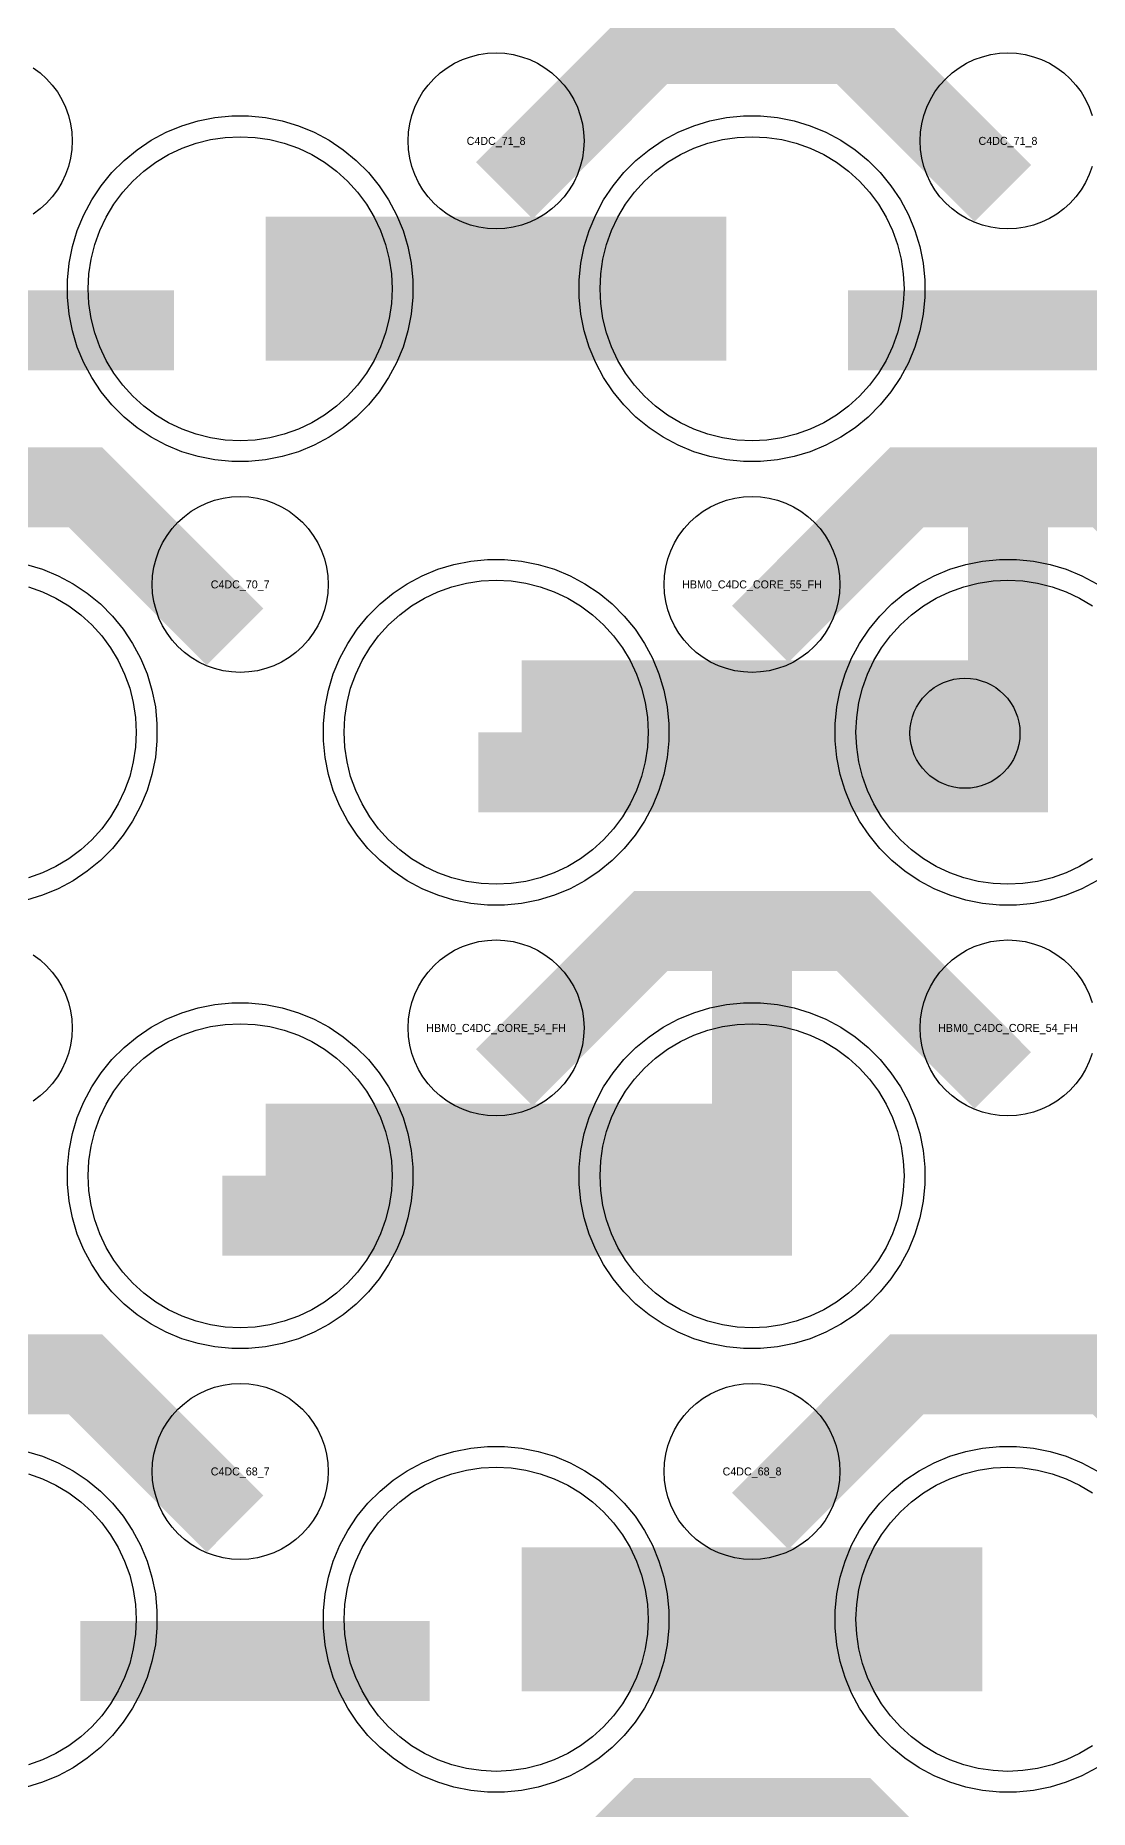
# Model space of a CAD drawing. Extents: x -11880 to 11880, y -14992 to 14992.
# Drawn here: x -9584 to -9254, y -5477 to -4922 of the extents above; entities that cross this region are included whole.
import ezdxf
from ezdxf.enums import TextEntityAlignment as Align

# ---------------------------------------------------------------- set-up
doc = ezdxf.new("R2010")
doc.units = 0
doc.header["$MEASUREMENT"] = 0
for name, color, linetype in [('GDS_775_DT_237', 138, 'CONTINUOUS'), ('RDL1_FS', 34, 'CONTINUOUS'), ('RDL_BS', 160, 'CONTINUOUS')]:
    doc.layers.add(name, color=color, linetype=linetype)

msp = doc.modelspace()

# ---------------------------------------------------------------- linework, layer by layer
at = {"layer": 'RDL1_FS'}
for points in [[(-9520, -5049.024), (-9524.657, -5048.795), (-9529.268, -5048.111), (-9533.791, -5046.979), (-9538.181, -5045.407), (-9542.395, -5043.415), (-9546.395, -5041.017), (-9550.14, -5038.239), (-9553.594, -5035.109), (-9556.724, -5031.655), (-9559.502, -5027.91), (-9561.9, -5023.91), (-9563.892, -5019.696), (-9565.464, -5015.306), (-9566.596, -5010.783), (-9567.28, -5006.172), (-9567.509, -5001.515), (-9567.28, -4996.858), (-9566.596, -4992.247), (-9565.464, -4987.724), (-9563.892, -4983.334), (-9561.9, -4979.12), (-9559.502, -4975.12), (-9556.724, -4971.375), (-9553.594, -4967.921), (-9550.14, -4964.791), (-9546.395, -4962.013), (-9542.395, -4959.615), (-9538.181, -4957.623), (-9533.791, -4956.051), (-9529.268, -4954.919), (-9524.657, -4954.235), (-9520, -4954.006), (-9515.343, -4954.235), (-9510.732, -4954.919), (-9506.209, -4956.051), (-9501.819, -4957.623), (-9497.605, -4959.615), (-9493.605, -4962.013), (-9489.86, -4964.791), (-9486.406, -4967.921), (-9483.276, -4971.375), (-9480.498, -4975.12), (-9478.1, -4979.12), (-9476.108, -4983.334), (-9474.536, -4987.724), (-9473.404, -4992.247), (-9472.72, -4996.858), (-9472.491, -5001.515), (-9472.72, -5006.172), (-9473.404, -5010.783), (-9474.536, -5015.306), (-9476.108, -5019.696), (-9478.1, -5023.91), (-9480.498, -5027.91), (-9483.276, -5031.655), (-9486.406, -5035.109), (-9489.86, -5038.239), (-9493.605, -5041.017), (-9497.605, -5043.415), (-9501.819, -5045.407), (-9506.209, -5046.979), (-9510.732, -5048.111), (-9515.343, -5048.795)], [(-9360, -5049.024), (-9364.657, -5048.795), (-9369.268, -5048.111), (-9373.791, -5046.979), (-9378.181, -5045.407), (-9382.395, -5043.415), (-9386.395, -5041.017), (-9390.14, -5038.239), (-9393.594, -5035.109), (-9396.724, -5031.655), (-9399.502, -5027.91), (-9401.9, -5023.91), (-9403.892, -5019.696), (-9405.464, -5015.306), (-9406.596, -5010.783), (-9407.28, -5006.172), (-9407.509, -5001.515), (-9407.28, -4996.858), (-9406.596, -4992.247), (-9405.464, -4987.724), (-9403.892, -4983.334), (-9401.9, -4979.12), (-9399.502, -4975.12), (-9396.724, -4971.375), (-9393.594, -4967.921), (-9390.14, -4964.791), (-9386.395, -4962.013), (-9382.395, -4959.615), (-9378.181, -4957.623), (-9373.791, -4956.051), (-9369.268, -4954.919), (-9364.657, -4954.235), (-9360, -4954.006), (-9355.343, -4954.235), (-9350.732, -4954.919), (-9346.209, -4956.051), (-9341.819, -4957.623), (-9337.605, -4959.615), (-9333.605, -4962.013), (-9329.86, -4964.791), (-9326.406, -4967.921), (-9323.276, -4971.375), (-9320.498, -4975.12), (-9318.1, -4979.12), (-9316.108, -4983.334), (-9314.536, -4987.724), (-9313.404, -4992.247), (-9312.72, -4996.858), (-9312.491, -5001.515), (-9312.72, -5006.172), (-9313.404, -5010.783), (-9314.536, -5015.306), (-9316.108, -5019.696), (-9318.1, -5023.91), (-9320.498, -5027.91), (-9323.276, -5031.655), (-9326.406, -5035.109), (-9329.86, -5038.239), (-9333.605, -5041.017), (-9337.605, -5043.415), (-9341.819, -5045.407), (-9346.209, -5046.979), (-9350.732, -5048.111), (-9355.343, -5048.795)], [(-9440, -5187.589), (-9444.657, -5187.36), (-9449.268, -5186.676), (-9453.791, -5185.544), (-9458.181, -5183.972), (-9462.395, -5181.98), (-9466.395, -5179.582), (-9470.14, -5176.804), (-9473.594, -5173.674), (-9476.724, -5170.22), (-9479.502, -5166.475), (-9481.9, -5162.475), (-9483.892, -5158.261), (-9485.464, -5153.871), (-9486.596, -5149.348), (-9487.28, -5144.737), (-9487.509, -5140.08), (-9487.28, -5135.423), (-9486.596, -5130.812), (-9485.464, -5126.289), (-9483.892, -5121.899), (-9481.9, -5117.685), (-9479.502, -5113.685), (-9476.724, -5109.94), (-9473.594, -5106.486), (-9470.14, -5103.356), (-9466.395, -5100.578), (-9462.395, -5098.18), (-9458.181, -5096.188), (-9453.791, -5094.616), (-9449.268, -5093.484), (-9444.657, -5092.8), (-9440, -5092.571), (-9435.343, -5092.8), (-9430.732, -5093.484), (-9426.209, -5094.616), (-9421.819, -5096.188), (-9417.605, -5098.18), (-9413.605, -5100.578), (-9409.86, -5103.356), (-9406.406, -5106.486), (-9403.276, -5109.94), (-9400.498, -5113.685), (-9398.1, -5117.685), (-9396.108, -5121.899), (-9394.536, -5126.289), (-9393.404, -5130.812), (-9392.72, -5135.423), (-9392.491, -5140.08), (-9392.72, -5144.737), (-9393.404, -5149.348), (-9394.536, -5153.871), (-9396.108, -5158.261), (-9398.1, -5162.475), (-9400.498, -5166.475), (-9403.276, -5170.22), (-9406.406, -5173.674), (-9409.86, -5176.804), (-9413.605, -5179.582), (-9417.605, -5181.98), (-9421.819, -5183.972), (-9426.209, -5185.544), (-9430.732, -5186.676), (-9435.343, -5187.36)], [(-9520, -5326.154), (-9524.657, -5325.925), (-9529.268, -5325.241), (-9533.791, -5324.109), (-9538.181, -5322.537), (-9542.395, -5320.545), (-9546.395, -5318.147), (-9550.14, -5315.369), (-9553.594, -5312.239), (-9556.724, -5308.785), (-9559.502, -5305.04), (-9561.9, -5301.04), (-9563.892, -5296.826), (-9565.464, -5292.436), (-9566.596, -5287.913), (-9567.28, -5283.302), (-9567.509, -5278.645), (-9567.28, -5273.988), (-9566.596, -5269.377), (-9565.464, -5264.854), (-9563.892, -5260.464), (-9561.9, -5256.25), (-9559.502, -5252.25), (-9556.724, -5248.505), (-9553.594, -5245.051), (-9550.14, -5241.921), (-9546.395, -5239.143), (-9542.395, -5236.745), (-9538.181, -5234.753), (-9533.791, -5233.181), (-9529.268, -5232.049), (-9524.657, -5231.365), (-9520, -5231.136), (-9515.343, -5231.365), (-9510.732, -5232.049), (-9506.209, -5233.181), (-9501.819, -5234.753), (-9497.605, -5236.745), (-9493.605, -5239.143), (-9489.86, -5241.921), (-9486.406, -5245.051), (-9483.276, -5248.505), (-9480.498, -5252.25), (-9478.1, -5256.25), (-9476.108, -5260.464), (-9474.536, -5264.854), (-9473.404, -5269.377), (-9472.72, -5273.988), (-9472.491, -5278.645), (-9472.72, -5283.302), (-9473.404, -5287.913), (-9474.536, -5292.436), (-9476.108, -5296.826), (-9478.1, -5301.04), (-9480.498, -5305.04), (-9483.276, -5308.785), (-9486.406, -5312.239), (-9489.86, -5315.369), (-9493.605, -5318.147), (-9497.605, -5320.545), (-9501.819, -5322.537), (-9506.209, -5324.109), (-9510.732, -5325.241), (-9515.343, -5325.925)], [(-9360, -5326.154), (-9364.657, -5325.925), (-9369.268, -5325.241), (-9373.791, -5324.109), (-9378.181, -5322.537), (-9382.395, -5320.545), (-9386.395, -5318.147), (-9390.14, -5315.369), (-9393.594, -5312.239), (-9396.724, -5308.785), (-9399.502, -5305.04), (-9401.9, -5301.04), (-9403.892, -5296.826), (-9405.464, -5292.436), (-9406.596, -5287.913), (-9407.28, -5283.302), (-9407.509, -5278.645), (-9407.28, -5273.988), (-9406.596, -5269.377), (-9405.464, -5264.854), (-9403.892, -5260.464), (-9401.9, -5256.25), (-9399.502, -5252.25), (-9396.724, -5248.505), (-9393.594, -5245.051), (-9390.14, -5241.921), (-9386.395, -5239.143), (-9382.395, -5236.745), (-9378.181, -5234.753), (-9373.791, -5233.181), (-9369.268, -5232.049), (-9364.657, -5231.365), (-9360, -5231.136), (-9355.343, -5231.365), (-9350.732, -5232.049), (-9346.209, -5233.181), (-9341.819, -5234.753), (-9337.605, -5236.745), (-9333.605, -5239.143), (-9329.86, -5241.921), (-9326.406, -5245.051), (-9323.276, -5248.505), (-9320.498, -5252.25), (-9318.1, -5256.25), (-9316.108, -5260.464), (-9314.536, -5264.854), (-9313.404, -5269.377), (-9312.72, -5273.988), (-9312.491, -5278.645), (-9312.72, -5283.302), (-9313.404, -5287.913), (-9314.536, -5292.436), (-9316.108, -5296.826), (-9318.1, -5301.04), (-9320.498, -5305.04), (-9323.276, -5308.785), (-9326.406, -5312.239), (-9329.86, -5315.369), (-9333.605, -5318.147), (-9337.605, -5320.545), (-9341.819, -5322.537), (-9346.209, -5324.109), (-9350.732, -5325.241), (-9355.343, -5325.925)], [(-9440, -5464.719), (-9444.657, -5464.49), (-9449.268, -5463.806), (-9453.791, -5462.674), (-9458.181, -5461.102), (-9462.395, -5459.11), (-9466.395, -5456.712), (-9470.14, -5453.934), (-9473.594, -5450.804), (-9476.724, -5447.35), (-9479.502, -5443.605), (-9481.9, -5439.605), (-9483.892, -5435.391), (-9485.464, -5431.001), (-9486.596, -5426.478), (-9487.28, -5421.867), (-9487.509, -5417.21), (-9487.28, -5412.553), (-9486.596, -5407.942), (-9485.464, -5403.419), (-9483.892, -5399.029), (-9481.9, -5394.815), (-9479.502, -5390.815), (-9476.724, -5387.07), (-9473.594, -5383.616), (-9470.14, -5380.486), (-9466.395, -5377.708), (-9462.395, -5375.31), (-9458.181, -5373.318), (-9453.791, -5371.746), (-9449.268, -5370.614), (-9444.657, -5369.93), (-9440, -5369.701), (-9435.343, -5369.93), (-9430.732, -5370.614), (-9426.209, -5371.746), (-9421.819, -5373.318), (-9417.605, -5375.31), (-9413.605, -5377.708), (-9409.86, -5380.486), (-9406.406, -5383.616), (-9403.276, -5387.07), (-9400.498, -5390.815), (-9398.1, -5394.815), (-9396.108, -5399.029), (-9394.536, -5403.419), (-9393.404, -5407.942), (-9392.72, -5412.553), (-9392.491, -5417.21), (-9392.72, -5421.867), (-9393.404, -5426.478), (-9394.536, -5431.001), (-9396.108, -5435.391), (-9398.1, -5439.605), (-9400.498, -5443.605), (-9403.276, -5447.35), (-9406.406, -5450.804), (-9409.86, -5453.934), (-9413.605, -5456.712), (-9417.605, -5459.11), (-9421.819, -5461.102), (-9426.209, -5462.674), (-9430.732, -5463.806), (-9435.343, -5464.49)]]:
    msp.add_lwpolyline(points, close=True, dxfattribs=at)
for points in [[(-9511.998, -5001.515, 45, 45, 0), (-9439.998, -5001.515, 45, 45, 0)], [(-9439.998, -5001.515, 45, 45, 0), (-9367.998, -5001.515, 45, 45, 0)], [(-9431.998, -5140.08, 45, 45, 0), (-9359.998, -5140.08, 45, 45, 0)], [(-9359.998, -5140.08, 45, 45, 0), (-9287.998, -5140.08, 45, 45, 0)], [(-9511.998, -5278.645, 45, 45, 0), (-9439.998, -5278.645, 45, 45, 0)], [(-9439.998, -5278.645, 45, 45, 0), (-9367.998, -5278.645, 45, 45, 0)], [(-9431.998, -5417.21, 45, 45, 0), (-9359.998, -5417.21, 45, 45, 0)], [(-9359.998, -5417.21, 45, 45, 0), (-9287.998, -5417.21, 45, 45, 0)]]:
    msp.add_lwpolyline(points, format="xyseb", dxfattribs=at)
for points in [[(-9253.605, -5179.582), (-9257.605, -5181.98), (-9261.819, -5183.972), (-9266.209, -5185.544), (-9270.732, -5186.676), (-9275.343, -5187.36), (-9280, -5187.589), (-9284.657, -5187.36), (-9289.268, -5186.676), (-9293.791, -5185.544), (-9298.181, -5183.972), (-9302.395, -5181.98), (-9306.395, -5179.582), (-9310.14, -5176.804), (-9313.594, -5173.674), (-9316.724, -5170.22), (-9319.502, -5166.475), (-9321.9, -5162.475), (-9323.892, -5158.261), (-9325.464, -5153.871), (-9326.596, -5149.348), (-9327.28, -5144.737), (-9327.509, -5140.08), (-9327.28, -5135.423), (-9326.596, -5130.812), (-9325.464, -5126.289), (-9323.892, -5121.899), (-9321.9, -5117.685), (-9319.502, -5113.685), (-9316.724, -5109.94), (-9313.594, -5106.486), (-9310.14, -5103.356), (-9306.395, -5100.578), (-9302.395, -5098.18), (-9298.181, -5096.188), (-9293.791, -5094.616), (-9289.268, -5093.484), (-9284.657, -5092.8), (-9280, -5092.571), (-9275.343, -5092.8), (-9270.732, -5093.484), (-9266.209, -5094.616), (-9261.819, -5096.188), (-9257.605, -5098.18), (-9253.605, -5100.578)], [(-9586.209, -5094.616), (-9581.819, -5096.188), (-9577.605, -5098.18), (-9573.605, -5100.578), (-9569.86, -5103.356), (-9566.406, -5106.486), (-9563.276, -5109.94), (-9560.498, -5113.685), (-9558.1, -5117.685), (-9556.108, -5121.899), (-9554.536, -5126.289), (-9553.404, -5130.812), (-9552.72, -5135.423), (-9552.491, -5140.08), (-9552.72, -5144.737), (-9553.404, -5149.348), (-9554.536, -5153.871), (-9556.108, -5158.261), (-9558.1, -5162.475), (-9560.498, -5166.475), (-9563.276, -5170.22), (-9566.406, -5173.674), (-9569.86, -5176.804), (-9573.605, -5179.582), (-9577.605, -5181.98), (-9581.819, -5183.972), (-9586.209, -5185.544)], [(-9253.605, -5456.712), (-9257.605, -5459.11), (-9261.819, -5461.102), (-9266.209, -5462.674), (-9270.732, -5463.806), (-9275.343, -5464.49), (-9280, -5464.719), (-9284.657, -5464.49), (-9289.268, -5463.806), (-9293.791, -5462.674), (-9298.181, -5461.102), (-9302.395, -5459.11), (-9306.395, -5456.712), (-9310.14, -5453.934), (-9313.594, -5450.804), (-9316.724, -5447.35), (-9319.502, -5443.605), (-9321.9, -5439.605), (-9323.892, -5435.391), (-9325.464, -5431.001), (-9326.596, -5426.478), (-9327.28, -5421.867), (-9327.509, -5417.21), (-9327.28, -5412.553), (-9326.596, -5407.942), (-9325.464, -5403.419), (-9323.892, -5399.029), (-9321.9, -5394.815), (-9319.502, -5390.815), (-9316.724, -5387.07), (-9313.594, -5383.616), (-9310.14, -5380.486), (-9306.395, -5377.708), (-9302.395, -5375.31), (-9298.181, -5373.318), (-9293.791, -5371.746), (-9289.268, -5370.614), (-9284.657, -5369.93), (-9280, -5369.701), (-9275.343, -5369.93), (-9270.732, -5370.614), (-9266.209, -5371.746), (-9261.819, -5373.318), (-9257.605, -5375.31), (-9253.605, -5377.708)], [(-9586.209, -5371.746), (-9581.819, -5373.318), (-9577.605, -5375.31), (-9573.605, -5377.708), (-9569.86, -5380.486), (-9566.406, -5383.616), (-9563.276, -5387.07), (-9560.498, -5390.815), (-9558.1, -5394.815), (-9556.108, -5399.029), (-9554.536, -5403.419), (-9553.404, -5407.942), (-9552.72, -5412.553), (-9552.491, -5417.21), (-9552.72, -5421.867), (-9553.404, -5426.478), (-9554.536, -5431.001), (-9556.108, -5435.391), (-9558.1, -5439.605), (-9560.498, -5443.605), (-9563.276, -5447.35), (-9566.406, -5450.804), (-9569.86, -5453.934), (-9573.605, -5456.712), (-9577.605, -5459.11), (-9581.819, -5461.102), (-9586.209, -5462.674)]]:
    msp.add_lwpolyline(points, dxfattribs=at)
msp.add_circle((-9293.44, -5140.398), 17.2, dxfattribs=at)
at = {"layer": 'RDL_BS'}
for points in [[(-9437.438, -4970.829, 25, 25, 0), (-9391.623, -4925.014, 25, 25, 0), (-9358.07, -4925.014, 25, 25, 0)], [(-9281.599, -4971.728, 25, 25, 0), (-9328.313, -4925.014, 25, 25, 0), (-9358.071, -4925.014, 25, 25, 0)], [(-9649.984, -5014.528, 25, 25, 0), (-9540.719, -5014.528, 25, 25, 0)], [(-9329.984, -5014.528, 25, 25, 0), (-9220.719, -5014.528, 25, 25, 0)], [(-9280, -5165.08, 25, 25, 0), (-9280, -5051.079, 25, 25, 0)], [(-9521.599, -5110.293, 25, 25, 0), (-9568.313, -5063.579, 25, 25, 0), (-9598.071, -5063.579, 25, 25, 0)], [(-9357.438, -5109.394, 25, 25, 0), (-9311.623, -5063.579, 25, 25, 0), (-9278.07, -5063.579, 25, 25, 0)], [(-9201.599, -5110.293, 25, 25, 0), (-9248.313, -5063.579, 25, 25, 0), (-9278.071, -5063.579, 25, 25, 0)], [(-9445.603, -5152.58, 25, 25, 0), (-9267.5, -5152.58, 25, 25, 0)], [(-9360, -5303.645, 25, 25, 0), (-9360, -5189.644, 25, 25, 0)], [(-9437.438, -5247.959, 25, 25, 0), (-9391.623, -5202.144, 25, 25, 0), (-9358.07, -5202.144, 25, 25, 0)], [(-9281.599, -5248.858, 25, 25, 0), (-9328.313, -5202.144, 25, 25, 0), (-9358.071, -5202.144, 25, 25, 0)], [(-9525.603, -5291.145, 25, 25, 0), (-9347.5, -5291.145, 25, 25, 0)], [(-9521.599, -5387.423, 25, 25, 0), (-9568.313, -5340.709, 25, 25, 0), (-9598.071, -5340.709, 25, 25, 0)], [(-9357.438, -5386.524, 25, 25, 0), (-9311.623, -5340.709, 25, 25, 0), (-9278.07, -5340.709, 25, 25, 0)], [(-9201.599, -5387.423, 25, 25, 0), (-9248.313, -5340.709, 25, 25, 0), (-9278.071, -5340.709, 25, 25, 0)], [(-9569.984, -5430.223, 25, 25, 0), (-9460.719, -5430.223, 25, 25, 0)], [(-9437.438, -5525.084, 25, 25, 0), (-9391.623, -5479.269, 25, 25, 0), (-9358.07, -5479.269, 25, 25, 0)], [(-9281.599, -5525.983, 25, 25, 0), (-9328.313, -5479.269, 25, 25, 0), (-9358.071, -5479.269, 25, 25, 0)]]:
    msp.add_lwpolyline(points, format="xyseb", dxfattribs=at)
for points in [[(-9584.72, -4932.47), (-9582.557, -4934.073), (-9580.558, -4935.885), (-9578.746, -4937.884), (-9577.143, -4940.047), (-9575.75, -4942.371), (-9574.598, -4944.808), (-9573.691, -4947.343), (-9573.034, -4949.962), (-9572.638, -4952.634), (-9572.506, -4955.327), (-9572.638, -4958.02), (-9573.034, -4960.692), (-9573.691, -4963.311), (-9574.598, -4965.846), (-9575.75, -4968.283), (-9577.143, -4970.607), (-9578.746, -4972.77), (-9580.558, -4974.769), (-9582.557, -4976.581), (-9584.72, -4978.184)], [(-9253.691, -4963.311), (-9254.598, -4965.846), (-9255.75, -4968.283), (-9257.143, -4970.607), (-9258.746, -4972.77), (-9260.558, -4974.769), (-9262.557, -4976.581), (-9264.72, -4978.184), (-9267.044, -4979.577), (-9269.481, -4980.729), (-9272.016, -4981.636), (-9274.635, -4982.293), (-9277.307, -4982.689), (-9280, -4982.821), (-9282.693, -4982.689), (-9285.365, -4982.293), (-9287.984, -4981.636), (-9290.519, -4980.729), (-9292.956, -4979.577), (-9295.28, -4978.184), (-9297.443, -4976.581), (-9299.442, -4974.769), (-9301.254, -4972.77), (-9302.857, -4970.607), (-9304.25, -4968.283), (-9305.402, -4965.846), (-9306.309, -4963.311), (-9306.966, -4960.692), (-9307.362, -4958.02), (-9307.494, -4955.327), (-9307.362, -4952.634), (-9306.966, -4949.962), (-9306.309, -4947.343), (-9305.402, -4944.808), (-9304.25, -4942.371), (-9302.857, -4940.047), (-9301.254, -4937.884), (-9299.442, -4935.885), (-9297.443, -4934.073), (-9295.28, -4932.47), (-9292.956, -4931.077), (-9290.519, -4929.925), (-9287.984, -4929.018), (-9285.365, -4928.361), (-9282.693, -4927.965), (-9280, -4927.833), (-9277.307, -4927.965), (-9274.635, -4928.361), (-9272.016, -4929.018), (-9269.481, -4929.925), (-9267.044, -4931.077), (-9264.72, -4932.47), (-9262.557, -4934.073), (-9260.558, -4935.885), (-9258.746, -4937.884), (-9257.143, -4940.047), (-9255.75, -4942.371), (-9254.598, -4944.808), (-9253.691, -4947.343)], [(-9586.835, -5087.643), (-9581.795, -5089.174), (-9576.885, -5091.205), (-9572.223, -5093.697), (-9567.809, -5096.644), (-9563.708, -5100.006), (-9559.926, -5103.788), (-9556.564, -5107.889), (-9553.617, -5112.303), (-9551.125, -5116.965), (-9549.094, -5121.875), (-9547.563, -5126.915), (-9546.517, -5132.142), (-9546, -5137.436), (-9546, -5142.724), (-9546.517, -5148.018), (-9547.563, -5153.245), (-9549.094, -5158.285), (-9551.125, -5163.195), (-9553.617, -5167.857), (-9556.564, -5172.271), (-9559.926, -5176.372), (-9563.708, -5180.154), (-9567.809, -5183.516), (-9572.223, -5186.463), (-9576.885, -5188.955), (-9581.795, -5190.986), (-9586.835, -5192.517)], [(-9252.223, -5186.463), (-9256.885, -5188.955), (-9261.795, -5190.986), (-9266.835, -5192.517), (-9272.062, -5193.563), (-9277.356, -5194.08), (-9282.644, -5194.08), (-9287.938, -5193.563), (-9293.165, -5192.517), (-9298.205, -5190.986), (-9303.115, -5188.955), (-9307.777, -5186.463), (-9312.191, -5183.516), (-9316.292, -5180.154), (-9320.074, -5176.372), (-9323.436, -5172.271), (-9326.383, -5167.857), (-9328.875, -5163.195), (-9330.906, -5158.285), (-9332.437, -5153.245), (-9333.483, -5148.018), (-9334, -5142.724), (-9334, -5137.436), (-9333.483, -5132.142), (-9332.437, -5126.915), (-9330.906, -5121.875), (-9328.875, -5116.965), (-9326.383, -5112.303), (-9323.436, -5107.889), (-9320.074, -5103.788), (-9316.292, -5100.006), (-9312.191, -5096.644), (-9307.777, -5093.697), (-9303.115, -5091.205), (-9298.205, -5089.174), (-9293.165, -5087.643), (-9287.938, -5086.597), (-9282.644, -5086.08), (-9277.356, -5086.08), (-9272.062, -5086.597), (-9266.835, -5087.643), (-9261.795, -5089.174), (-9256.885, -5091.205), (-9252.223, -5093.697)], [(-9584.72, -5209.6), (-9582.557, -5211.203), (-9580.558, -5213.015), (-9578.746, -5215.014), (-9577.143, -5217.177), (-9575.75, -5219.501), (-9574.598, -5221.938), (-9573.691, -5224.473), (-9573.034, -5227.092), (-9572.638, -5229.764), (-9572.506, -5232.457), (-9572.638, -5235.15), (-9573.034, -5237.822), (-9573.691, -5240.441), (-9574.598, -5242.976), (-9575.75, -5245.413), (-9577.143, -5247.737), (-9578.746, -5249.9), (-9580.558, -5251.899), (-9582.557, -5253.711), (-9584.72, -5255.314)], [(-9253.691, -5240.441), (-9254.598, -5242.976), (-9255.75, -5245.413), (-9257.143, -5247.737), (-9258.746, -5249.9), (-9260.558, -5251.899), (-9262.557, -5253.711), (-9264.72, -5255.314), (-9267.044, -5256.707), (-9269.481, -5257.859), (-9272.016, -5258.766), (-9274.635, -5259.423), (-9277.307, -5259.819), (-9280, -5259.951), (-9282.693, -5259.819), (-9285.365, -5259.423), (-9287.984, -5258.766), (-9290.519, -5257.859), (-9292.956, -5256.707), (-9295.28, -5255.314), (-9297.443, -5253.711), (-9299.442, -5251.899), (-9301.254, -5249.9), (-9302.857, -5247.737), (-9304.25, -5245.413), (-9305.402, -5242.976), (-9306.309, -5240.441), (-9306.966, -5237.822), (-9307.362, -5235.15), (-9307.494, -5232.457), (-9307.362, -5229.764), (-9306.966, -5227.092), (-9306.309, -5224.473), (-9305.402, -5221.938), (-9304.25, -5219.501), (-9302.857, -5217.177), (-9301.254, -5215.014), (-9299.442, -5213.015), (-9297.443, -5211.203), (-9295.28, -5209.6), (-9292.956, -5208.207), (-9290.519, -5207.055), (-9287.984, -5206.148), (-9285.365, -5205.491), (-9282.693, -5205.095), (-9280, -5204.963), (-9277.307, -5205.095), (-9274.635, -5205.491), (-9272.016, -5206.148), (-9269.481, -5207.055), (-9267.044, -5208.207), (-9264.72, -5209.6), (-9262.557, -5211.203), (-9260.558, -5213.015), (-9258.746, -5215.014), (-9257.143, -5217.177), (-9255.75, -5219.501), (-9254.598, -5221.938), (-9253.691, -5224.473)], [(-9586.835, -5364.773), (-9581.795, -5366.304), (-9576.885, -5368.335), (-9572.223, -5370.827), (-9567.809, -5373.774), (-9563.708, -5377.136), (-9559.926, -5380.918), (-9556.564, -5385.019), (-9553.617, -5389.433), (-9551.125, -5394.095), (-9549.094, -5399.005), (-9547.563, -5404.045), (-9546.517, -5409.272), (-9546, -5414.566), (-9546, -5419.854), (-9546.517, -5425.148), (-9547.563, -5430.375), (-9549.094, -5435.415), (-9551.125, -5440.325), (-9553.617, -5444.987), (-9556.564, -5449.401), (-9559.926, -5453.502), (-9563.708, -5457.284), (-9567.809, -5460.646), (-9572.223, -5463.593), (-9576.885, -5466.085), (-9581.795, -5468.116), (-9586.835, -5469.647)], [(-9252.223, -5463.593), (-9256.885, -5466.085), (-9261.795, -5468.116), (-9266.835, -5469.647), (-9272.062, -5470.693), (-9277.356, -5471.21), (-9282.644, -5471.21), (-9287.938, -5470.693), (-9293.165, -5469.647), (-9298.205, -5468.116), (-9303.115, -5466.085), (-9307.777, -5463.593), (-9312.191, -5460.646), (-9316.292, -5457.284), (-9320.074, -5453.502), (-9323.436, -5449.401), (-9326.383, -5444.987), (-9328.875, -5440.325), (-9330.906, -5435.415), (-9332.437, -5430.375), (-9333.483, -5425.148), (-9334, -5419.854), (-9334, -5414.566), (-9333.483, -5409.272), (-9332.437, -5404.045), (-9330.906, -5399.005), (-9328.875, -5394.095), (-9326.383, -5389.433), (-9323.436, -5385.019), (-9320.074, -5380.918), (-9316.292, -5377.136), (-9312.191, -5373.774), (-9307.777, -5370.827), (-9303.115, -5368.335), (-9298.205, -5366.304), (-9293.165, -5364.773), (-9287.938, -5363.727), (-9282.644, -5363.21), (-9277.356, -5363.21), (-9272.062, -5363.727), (-9266.835, -5364.773), (-9261.795, -5366.304), (-9256.885, -5368.335), (-9252.223, -5370.827)]]:
    msp.add_lwpolyline(points, dxfattribs=at)
for points in [[(-9440, -4982.821), (-9442.693, -4982.689), (-9445.365, -4982.293), (-9447.984, -4981.636), (-9450.519, -4980.729), (-9452.956, -4979.577), (-9455.28, -4978.184), (-9457.443, -4976.581), (-9459.442, -4974.769), (-9461.254, -4972.77), (-9462.857, -4970.607), (-9464.25, -4968.283), (-9465.402, -4965.846), (-9466.309, -4963.311), (-9466.966, -4960.692), (-9467.362, -4958.02), (-9467.494, -4955.327), (-9467.362, -4952.634), (-9466.966, -4949.962), (-9466.309, -4947.343), (-9465.402, -4944.808), (-9464.25, -4942.371), (-9462.857, -4940.047), (-9461.254, -4937.884), (-9459.442, -4935.885), (-9457.443, -4934.073), (-9455.28, -4932.47), (-9452.956, -4931.077), (-9450.519, -4929.925), (-9447.984, -4929.018), (-9445.365, -4928.361), (-9442.693, -4927.965), (-9440, -4927.833), (-9437.307, -4927.965), (-9434.635, -4928.361), (-9432.016, -4929.018), (-9429.481, -4929.925), (-9427.044, -4931.077), (-9424.72, -4932.47), (-9422.557, -4934.073), (-9420.558, -4935.885), (-9418.746, -4937.884), (-9417.143, -4940.047), (-9415.75, -4942.371), (-9414.598, -4944.808), (-9413.691, -4947.343), (-9413.034, -4949.962), (-9412.638, -4952.634), (-9412.506, -4955.327), (-9412.638, -4958.02), (-9413.034, -4960.692), (-9413.691, -4963.311), (-9414.598, -4965.846), (-9415.75, -4968.283), (-9417.143, -4970.607), (-9418.746, -4972.77), (-9420.558, -4974.769), (-9422.557, -4976.581), (-9424.72, -4978.184), (-9427.044, -4979.577), (-9429.481, -4980.729), (-9432.016, -4981.636), (-9434.635, -4982.293), (-9437.307, -4982.689)], [(-9522.644, -5055.515), (-9527.938, -5054.998), (-9533.165, -5053.952), (-9538.205, -5052.421), (-9543.115, -5050.39), (-9547.777, -5047.898), (-9552.191, -5044.951), (-9556.292, -5041.589), (-9560.074, -5037.807), (-9563.436, -5033.706), (-9566.383, -5029.292), (-9568.875, -5024.63), (-9570.906, -5019.72), (-9572.437, -5014.68), (-9573.483, -5009.453), (-9574, -5004.159), (-9574, -4998.871), (-9573.483, -4993.577), (-9572.437, -4988.35), (-9570.906, -4983.31), (-9568.875, -4978.4), (-9566.383, -4973.738), (-9563.436, -4969.324), (-9560.074, -4965.223), (-9556.292, -4961.441), (-9552.191, -4958.079), (-9547.777, -4955.132), (-9543.115, -4952.64), (-9538.205, -4950.609), (-9533.165, -4949.078), (-9527.938, -4948.032), (-9522.644, -4947.515), (-9517.356, -4947.515), (-9512.062, -4948.032), (-9506.835, -4949.078), (-9501.795, -4950.609), (-9496.885, -4952.64), (-9492.223, -4955.132), (-9487.809, -4958.079), (-9483.708, -4961.441), (-9479.926, -4965.223), (-9476.564, -4969.324), (-9473.617, -4973.738), (-9471.125, -4978.4), (-9469.094, -4983.31), (-9467.563, -4988.35), (-9466.517, -4993.577), (-9466, -4998.871), (-9466, -5004.159), (-9466.517, -5009.453), (-9467.563, -5014.68), (-9469.094, -5019.72), (-9471.125, -5024.63), (-9473.617, -5029.292), (-9476.564, -5033.706), (-9479.926, -5037.807), (-9483.708, -5041.589), (-9487.809, -5044.951), (-9492.223, -5047.898), (-9496.885, -5050.39), (-9501.795, -5052.421), (-9506.835, -5053.952), (-9512.062, -5054.998), (-9517.356, -5055.515)], [(-9362.644, -5055.515), (-9367.938, -5054.998), (-9373.165, -5053.952), (-9378.205, -5052.421), (-9383.115, -5050.39), (-9387.777, -5047.898), (-9392.191, -5044.951), (-9396.292, -5041.589), (-9400.074, -5037.807), (-9403.436, -5033.706), (-9406.383, -5029.292), (-9408.875, -5024.63), (-9410.906, -5019.72), (-9412.437, -5014.68), (-9413.483, -5009.453), (-9414, -5004.159), (-9414, -4998.871), (-9413.483, -4993.577), (-9412.437, -4988.35), (-9410.906, -4983.31), (-9408.875, -4978.4), (-9406.383, -4973.738), (-9403.436, -4969.324), (-9400.074, -4965.223), (-9396.292, -4961.441), (-9392.191, -4958.079), (-9387.777, -4955.132), (-9383.115, -4952.64), (-9378.205, -4950.609), (-9373.165, -4949.078), (-9367.938, -4948.032), (-9362.644, -4947.515), (-9357.356, -4947.515), (-9352.062, -4948.032), (-9346.835, -4949.078), (-9341.795, -4950.609), (-9336.885, -4952.64), (-9332.223, -4955.132), (-9327.809, -4958.079), (-9323.708, -4961.441), (-9319.926, -4965.223), (-9316.564, -4969.324), (-9313.617, -4973.738), (-9311.125, -4978.4), (-9309.094, -4983.31), (-9307.563, -4988.35), (-9306.517, -4993.577), (-9306, -4998.871), (-9306, -5004.159), (-9306.517, -5009.453), (-9307.563, -5014.68), (-9309.094, -5019.72), (-9311.125, -5024.63), (-9313.617, -5029.292), (-9316.564, -5033.706), (-9319.926, -5037.807), (-9323.708, -5041.589), (-9327.809, -5044.951), (-9332.223, -5047.898), (-9336.885, -5050.39), (-9341.795, -5052.421), (-9346.835, -5053.952), (-9352.062, -5054.998), (-9357.356, -5055.515)], [(-9520, -5121.386), (-9522.693, -5121.254), (-9525.365, -5120.858), (-9527.984, -5120.201), (-9530.519, -5119.294), (-9532.956, -5118.142), (-9535.28, -5116.749), (-9537.443, -5115.146), (-9539.442, -5113.334), (-9541.254, -5111.335), (-9542.857, -5109.172), (-9544.25, -5106.848), (-9545.402, -5104.411), (-9546.309, -5101.876), (-9546.966, -5099.257), (-9547.362, -5096.585), (-9547.494, -5093.892), (-9547.362, -5091.199), (-9546.966, -5088.527), (-9546.309, -5085.908), (-9545.402, -5083.373), (-9544.25, -5080.936), (-9542.857, -5078.612), (-9541.254, -5076.449), (-9539.442, -5074.45), (-9537.443, -5072.638), (-9535.28, -5071.035), (-9532.956, -5069.642), (-9530.519, -5068.49), (-9527.984, -5067.583), (-9525.365, -5066.926), (-9522.693, -5066.53), (-9520, -5066.398), (-9517.307, -5066.53), (-9514.635, -5066.926), (-9512.016, -5067.583), (-9509.481, -5068.49), (-9507.044, -5069.642), (-9504.72, -5071.035), (-9502.557, -5072.638), (-9500.558, -5074.45), (-9498.746, -5076.449), (-9497.143, -5078.612), (-9495.75, -5080.936), (-9494.598, -5083.373), (-9493.691, -5085.908), (-9493.034, -5088.527), (-9492.638, -5091.199), (-9492.506, -5093.892), (-9492.638, -5096.585), (-9493.034, -5099.257), (-9493.691, -5101.876), (-9494.598, -5104.411), (-9495.75, -5106.848), (-9497.143, -5109.172), (-9498.746, -5111.335), (-9500.558, -5113.334), (-9502.557, -5115.146), (-9504.72, -5116.749), (-9507.044, -5118.142), (-9509.481, -5119.294), (-9512.016, -5120.201), (-9514.635, -5120.858), (-9517.307, -5121.254)], [(-9360, -5121.386), (-9362.693, -5121.254), (-9365.365, -5120.858), (-9367.984, -5120.201), (-9370.519, -5119.294), (-9372.956, -5118.142), (-9375.28, -5116.749), (-9377.443, -5115.146), (-9379.442, -5113.334), (-9381.254, -5111.335), (-9382.857, -5109.172), (-9384.25, -5106.848), (-9385.402, -5104.411), (-9386.309, -5101.876), (-9386.966, -5099.257), (-9387.362, -5096.585), (-9387.494, -5093.892), (-9387.362, -5091.199), (-9386.966, -5088.527), (-9386.309, -5085.908), (-9385.402, -5083.373), (-9384.25, -5080.936), (-9382.857, -5078.612), (-9381.254, -5076.449), (-9379.442, -5074.45), (-9377.443, -5072.638), (-9375.28, -5071.035), (-9372.956, -5069.642), (-9370.519, -5068.49), (-9367.984, -5067.583), (-9365.365, -5066.926), (-9362.693, -5066.53), (-9360, -5066.398), (-9357.307, -5066.53), (-9354.635, -5066.926), (-9352.016, -5067.583), (-9349.481, -5068.49), (-9347.044, -5069.642), (-9344.72, -5071.035), (-9342.557, -5072.638), (-9340.558, -5074.45), (-9338.746, -5076.449), (-9337.143, -5078.612), (-9335.75, -5080.936), (-9334.598, -5083.373), (-9333.691, -5085.908), (-9333.034, -5088.527), (-9332.638, -5091.199), (-9332.506, -5093.892), (-9332.638, -5096.585), (-9333.034, -5099.257), (-9333.691, -5101.876), (-9334.598, -5104.411), (-9335.75, -5106.848), (-9337.143, -5109.172), (-9338.746, -5111.335), (-9340.558, -5113.334), (-9342.557, -5115.146), (-9344.72, -5116.749), (-9347.044, -5118.142), (-9349.481, -5119.294), (-9352.016, -5120.201), (-9354.635, -5120.858), (-9357.307, -5121.254)], [(-9442.644, -5194.08), (-9447.938, -5193.563), (-9453.165, -5192.517), (-9458.205, -5190.986), (-9463.115, -5188.955), (-9467.777, -5186.463), (-9472.191, -5183.516), (-9476.292, -5180.154), (-9480.074, -5176.372), (-9483.436, -5172.271), (-9486.383, -5167.857), (-9488.875, -5163.195), (-9490.906, -5158.285), (-9492.437, -5153.245), (-9493.483, -5148.018), (-9494, -5142.724), (-9494, -5137.436), (-9493.483, -5132.142), (-9492.437, -5126.915), (-9490.906, -5121.875), (-9488.875, -5116.965), (-9486.383, -5112.303), (-9483.436, -5107.889), (-9480.074, -5103.788), (-9476.292, -5100.006), (-9472.191, -5096.644), (-9467.777, -5093.697), (-9463.115, -5091.205), (-9458.205, -5089.174), (-9453.165, -5087.643), (-9447.938, -5086.597), (-9442.644, -5086.08), (-9437.356, -5086.08), (-9432.062, -5086.597), (-9426.835, -5087.643), (-9421.795, -5089.174), (-9416.885, -5091.205), (-9412.223, -5093.697), (-9407.809, -5096.644), (-9403.708, -5100.006), (-9399.926, -5103.788), (-9396.564, -5107.889), (-9393.617, -5112.303), (-9391.125, -5116.965), (-9389.094, -5121.875), (-9387.563, -5126.915), (-9386.517, -5132.142), (-9386, -5137.436), (-9386, -5142.724), (-9386.517, -5148.018), (-9387.563, -5153.245), (-9389.094, -5158.285), (-9391.125, -5163.195), (-9393.617, -5167.857), (-9396.564, -5172.271), (-9399.926, -5176.372), (-9403.708, -5180.154), (-9407.809, -5183.516), (-9412.223, -5186.463), (-9416.885, -5188.955), (-9421.795, -5190.986), (-9426.835, -5192.517), (-9432.062, -5193.563), (-9437.356, -5194.08)], [(-9440, -5259.951), (-9442.693, -5259.819), (-9445.365, -5259.423), (-9447.984, -5258.766), (-9450.519, -5257.859), (-9452.956, -5256.707), (-9455.28, -5255.314), (-9457.443, -5253.711), (-9459.442, -5251.899), (-9461.254, -5249.9), (-9462.857, -5247.737), (-9464.25, -5245.413), (-9465.402, -5242.976), (-9466.309, -5240.441), (-9466.966, -5237.822), (-9467.362, -5235.15), (-9467.494, -5232.457), (-9467.362, -5229.764), (-9466.966, -5227.092), (-9466.309, -5224.473), (-9465.402, -5221.938), (-9464.25, -5219.501), (-9462.857, -5217.177), (-9461.254, -5215.014), (-9459.442, -5213.015), (-9457.443, -5211.203), (-9455.28, -5209.6), (-9452.956, -5208.207), (-9450.519, -5207.055), (-9447.984, -5206.148), (-9445.365, -5205.491), (-9442.693, -5205.095), (-9440, -5204.963), (-9437.307, -5205.095), (-9434.635, -5205.491), (-9432.016, -5206.148), (-9429.481, -5207.055), (-9427.044, -5208.207), (-9424.72, -5209.6), (-9422.557, -5211.203), (-9420.558, -5213.015), (-9418.746, -5215.014), (-9417.143, -5217.177), (-9415.75, -5219.501), (-9414.598, -5221.938), (-9413.691, -5224.473), (-9413.034, -5227.092), (-9412.638, -5229.764), (-9412.506, -5232.457), (-9412.638, -5235.15), (-9413.034, -5237.822), (-9413.691, -5240.441), (-9414.598, -5242.976), (-9415.75, -5245.413), (-9417.143, -5247.737), (-9418.746, -5249.9), (-9420.558, -5251.899), (-9422.557, -5253.711), (-9424.72, -5255.314), (-9427.044, -5256.707), (-9429.481, -5257.859), (-9432.016, -5258.766), (-9434.635, -5259.423), (-9437.307, -5259.819)], [(-9522.644, -5332.645), (-9527.938, -5332.128), (-9533.165, -5331.082), (-9538.205, -5329.551), (-9543.115, -5327.52), (-9547.777, -5325.028), (-9552.191, -5322.081), (-9556.292, -5318.719), (-9560.074, -5314.937), (-9563.436, -5310.836), (-9566.383, -5306.422), (-9568.875, -5301.76), (-9570.906, -5296.85), (-9572.437, -5291.81), (-9573.483, -5286.583), (-9574, -5281.289), (-9574, -5276.001), (-9573.483, -5270.707), (-9572.437, -5265.48), (-9570.906, -5260.44), (-9568.875, -5255.53), (-9566.383, -5250.868), (-9563.436, -5246.454), (-9560.074, -5242.353), (-9556.292, -5238.571), (-9552.191, -5235.209), (-9547.777, -5232.262), (-9543.115, -5229.77), (-9538.205, -5227.739), (-9533.165, -5226.208), (-9527.938, -5225.162), (-9522.644, -5224.645), (-9517.356, -5224.645), (-9512.062, -5225.162), (-9506.835, -5226.208), (-9501.795, -5227.739), (-9496.885, -5229.77), (-9492.223, -5232.262), (-9487.809, -5235.209), (-9483.708, -5238.571), (-9479.926, -5242.353), (-9476.564, -5246.454), (-9473.617, -5250.868), (-9471.125, -5255.53), (-9469.094, -5260.44), (-9467.563, -5265.48), (-9466.517, -5270.707), (-9466, -5276.001), (-9466, -5281.289), (-9466.517, -5286.583), (-9467.563, -5291.81), (-9469.094, -5296.85), (-9471.125, -5301.76), (-9473.617, -5306.422), (-9476.564, -5310.836), (-9479.926, -5314.937), (-9483.708, -5318.719), (-9487.809, -5322.081), (-9492.223, -5325.028), (-9496.885, -5327.52), (-9501.795, -5329.551), (-9506.835, -5331.082), (-9512.062, -5332.128), (-9517.356, -5332.645)], [(-9362.644, -5332.645), (-9367.938, -5332.128), (-9373.165, -5331.082), (-9378.205, -5329.551), (-9383.115, -5327.52), (-9387.777, -5325.028), (-9392.191, -5322.081), (-9396.292, -5318.719), (-9400.074, -5314.937), (-9403.436, -5310.836), (-9406.383, -5306.422), (-9408.875, -5301.76), (-9410.906, -5296.85), (-9412.437, -5291.81), (-9413.483, -5286.583), (-9414, -5281.289), (-9414, -5276.001), (-9413.483, -5270.707), (-9412.437, -5265.48), (-9410.906, -5260.44), (-9408.875, -5255.53), (-9406.383, -5250.868), (-9403.436, -5246.454), (-9400.074, -5242.353), (-9396.292, -5238.571), (-9392.191, -5235.209), (-9387.777, -5232.262), (-9383.115, -5229.77), (-9378.205, -5227.739), (-9373.165, -5226.208), (-9367.938, -5225.162), (-9362.644, -5224.645), (-9357.356, -5224.645), (-9352.062, -5225.162), (-9346.835, -5226.208), (-9341.795, -5227.739), (-9336.885, -5229.77), (-9332.223, -5232.262), (-9327.809, -5235.209), (-9323.708, -5238.571), (-9319.926, -5242.353), (-9316.564, -5246.454), (-9313.617, -5250.868), (-9311.125, -5255.53), (-9309.094, -5260.44), (-9307.563, -5265.48), (-9306.517, -5270.707), (-9306, -5276.001), (-9306, -5281.289), (-9306.517, -5286.583), (-9307.563, -5291.81), (-9309.094, -5296.85), (-9311.125, -5301.76), (-9313.617, -5306.422), (-9316.564, -5310.836), (-9319.926, -5314.937), (-9323.708, -5318.719), (-9327.809, -5322.081), (-9332.223, -5325.028), (-9336.885, -5327.52), (-9341.795, -5329.551), (-9346.835, -5331.082), (-9352.062, -5332.128), (-9357.356, -5332.645)], [(-9520, -5398.516), (-9522.693, -5398.384), (-9525.365, -5397.988), (-9527.984, -5397.331), (-9530.519, -5396.424), (-9532.956, -5395.272), (-9535.28, -5393.879), (-9537.443, -5392.276), (-9539.442, -5390.464), (-9541.254, -5388.465), (-9542.857, -5386.302), (-9544.25, -5383.978), (-9545.402, -5381.541), (-9546.309, -5379.006), (-9546.966, -5376.387), (-9547.362, -5373.715), (-9547.494, -5371.022), (-9547.362, -5368.329), (-9546.966, -5365.657), (-9546.309, -5363.038), (-9545.402, -5360.503), (-9544.25, -5358.066), (-9542.857, -5355.742), (-9541.254, -5353.579), (-9539.442, -5351.58), (-9537.443, -5349.768), (-9535.28, -5348.165), (-9532.956, -5346.772), (-9530.519, -5345.62), (-9527.984, -5344.713), (-9525.365, -5344.056), (-9522.693, -5343.66), (-9520, -5343.528), (-9517.307, -5343.66), (-9514.635, -5344.056), (-9512.016, -5344.713), (-9509.481, -5345.62), (-9507.044, -5346.772), (-9504.72, -5348.165), (-9502.557, -5349.768), (-9500.558, -5351.58), (-9498.746, -5353.579), (-9497.143, -5355.742), (-9495.75, -5358.066), (-9494.598, -5360.503), (-9493.691, -5363.038), (-9493.034, -5365.657), (-9492.638, -5368.329), (-9492.506, -5371.022), (-9492.638, -5373.715), (-9493.034, -5376.387), (-9493.691, -5379.006), (-9494.598, -5381.541), (-9495.75, -5383.978), (-9497.143, -5386.302), (-9498.746, -5388.465), (-9500.558, -5390.464), (-9502.557, -5392.276), (-9504.72, -5393.879), (-9507.044, -5395.272), (-9509.481, -5396.424), (-9512.016, -5397.331), (-9514.635, -5397.988), (-9517.307, -5398.384)], [(-9360, -5398.516), (-9362.693, -5398.384), (-9365.365, -5397.988), (-9367.984, -5397.331), (-9370.519, -5396.424), (-9372.956, -5395.272), (-9375.28, -5393.879), (-9377.443, -5392.276), (-9379.442, -5390.464), (-9381.254, -5388.465), (-9382.857, -5386.302), (-9384.25, -5383.978), (-9385.402, -5381.541), (-9386.309, -5379.006), (-9386.966, -5376.387), (-9387.362, -5373.715), (-9387.494, -5371.022), (-9387.362, -5368.329), (-9386.966, -5365.657), (-9386.309, -5363.038), (-9385.402, -5360.503), (-9384.25, -5358.066), (-9382.857, -5355.742), (-9381.254, -5353.579), (-9379.442, -5351.58), (-9377.443, -5349.768), (-9375.28, -5348.165), (-9372.956, -5346.772), (-9370.519, -5345.62), (-9367.984, -5344.713), (-9365.365, -5344.056), (-9362.693, -5343.66), (-9360, -5343.528), (-9357.307, -5343.66), (-9354.635, -5344.056), (-9352.016, -5344.713), (-9349.481, -5345.62), (-9347.044, -5346.772), (-9344.72, -5348.165), (-9342.557, -5349.768), (-9340.558, -5351.58), (-9338.746, -5353.579), (-9337.143, -5355.742), (-9335.75, -5358.066), (-9334.598, -5360.503), (-9333.691, -5363.038), (-9333.034, -5365.657), (-9332.638, -5368.329), (-9332.506, -5371.022), (-9332.638, -5373.715), (-9333.034, -5376.387), (-9333.691, -5379.006), (-9334.598, -5381.541), (-9335.75, -5383.978), (-9337.143, -5386.302), (-9338.746, -5388.465), (-9340.558, -5390.464), (-9342.557, -5392.276), (-9344.72, -5393.879), (-9347.044, -5395.272), (-9349.481, -5396.424), (-9352.016, -5397.331), (-9354.635, -5397.988), (-9357.307, -5398.384)], [(-9442.644, -5471.21), (-9447.938, -5470.693), (-9453.165, -5469.647), (-9458.205, -5468.116), (-9463.115, -5466.085), (-9467.777, -5463.593), (-9472.191, -5460.646), (-9476.292, -5457.284), (-9480.074, -5453.502), (-9483.436, -5449.401), (-9486.383, -5444.987), (-9488.875, -5440.325), (-9490.906, -5435.415), (-9492.437, -5430.375), (-9493.483, -5425.148), (-9494, -5419.854), (-9494, -5414.566), (-9493.483, -5409.272), (-9492.437, -5404.045), (-9490.906, -5399.005), (-9488.875, -5394.095), (-9486.383, -5389.433), (-9483.436, -5385.019), (-9480.074, -5380.918), (-9476.292, -5377.136), (-9472.191, -5373.774), (-9467.777, -5370.827), (-9463.115, -5368.335), (-9458.205, -5366.304), (-9453.165, -5364.773), (-9447.938, -5363.727), (-9442.644, -5363.21), (-9437.356, -5363.21), (-9432.062, -5363.727), (-9426.835, -5364.773), (-9421.795, -5366.304), (-9416.885, -5368.335), (-9412.223, -5370.827), (-9407.809, -5373.774), (-9403.708, -5377.136), (-9399.926, -5380.918), (-9396.564, -5385.019), (-9393.617, -5389.433), (-9391.125, -5394.095), (-9389.094, -5399.005), (-9387.563, -5404.045), (-9386.517, -5409.272), (-9386, -5414.566), (-9386, -5419.854), (-9386.517, -5425.148), (-9387.563, -5430.375), (-9389.094, -5435.415), (-9391.125, -5440.325), (-9393.617, -5444.987), (-9396.564, -5449.401), (-9399.926, -5453.502), (-9403.708, -5457.284), (-9407.809, -5460.646), (-9412.223, -5463.593), (-9416.885, -5466.085), (-9421.795, -5468.116), (-9426.835, -5469.647), (-9432.062, -5470.693), (-9437.356, -5471.21)]]:
    msp.add_lwpolyline(points, close=True, dxfattribs=at)

# ---------------------------------------------------------------- texts
at = {"layer": 'GDS_775_DT_237'}
for s, p in [('C4DC_71_8', (-9440, -4955.327)), ('C4DC_71_8', (-9440, -4955.327)), ('C4DC_71_8', (-9280, -4955.327)), ('C4DC_71_8', (-9280, -4955.327)), ('C4DC_70_7', (-9520, -5093.892)), ('C4DC_70_7', (-9520, -5093.892)), ('HBM0_C4DC_CORE_55_FH', (-9360, -5093.892)), ('HBM0_C4DC_CORE_55_FH', (-9360, -5093.892)), ('HBM0_C4DC_CORE_54_FH', (-9440, -5232.457)), ('HBM0_C4DC_CORE_54_FH', (-9440, -5232.457)), ('HBM0_C4DC_CORE_54_FH', (-9280, -5232.457)), ('HBM0_C4DC_CORE_54_FH', (-9280, -5232.457)), ('C4DC_68_7', (-9520, -5371.022)), ('C4DC_68_7', (-9520, -5371.022)), ('C4DC_68_8', (-9360, -5371.022)), ('C4DC_68_8', (-9360, -5371.022))]:
    msp.add_text(s, height=2.5, dxfattribs=at).set_placement(p, align=Align.MIDDLE_CENTER)

doc.saveas('drawing.dxf')
